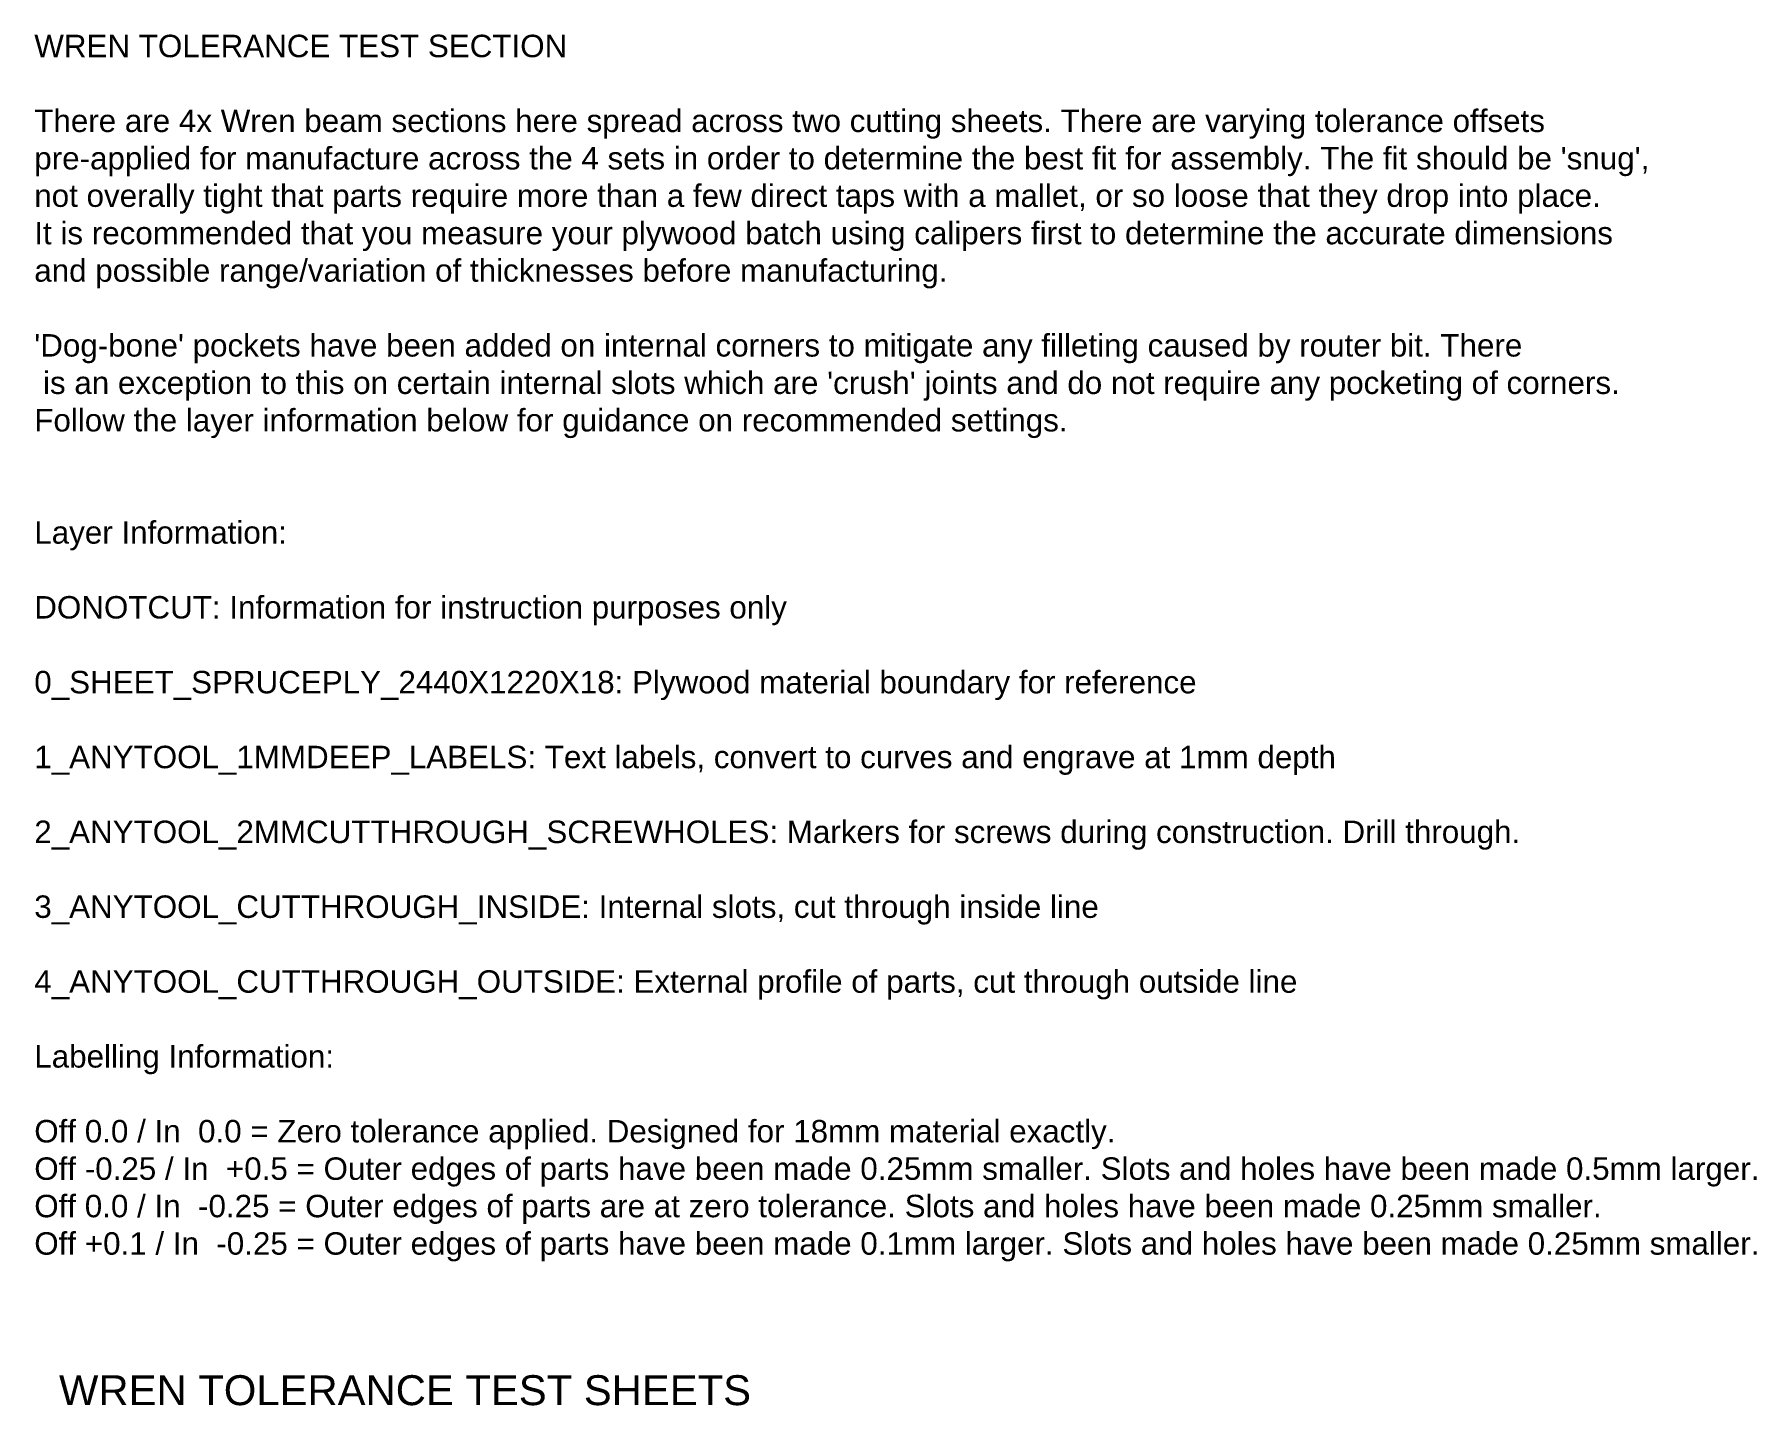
# Model space of a CAD drawing. Extents: x -22128 to -9685, y -9342 to 10157.
# Drawn here: x -22128 to -10618, y 995 to 10157 of the extents above; entities that cross this region are included whole.
import ezdxf

# ---------------------------------------------------------------- set-up
doc = ezdxf.new("R2010")
doc.units = 0
doc.header["$MEASUREMENT"] = 0
doc.layers.add('DONOTCUT', color=7, linetype='CONTINUOUS')

msp = doc.modelspace()

# ---------------------------------------------------------------- texts
at = {"layer": 'DONOTCUT', "attachment_point": 1}
for s, insert, char_height, width in [("\\fArial;WREN TOLERANCE TEST SECTION\\P\\PThere are 4x Wren beam sections here spread across two cutting sheets. There are varying tolerance offsets \\Ppre-applied for manufacture across the 4 sets in order to determine the best fit for assembly. The fit should be 'snug',\\Pnot overally tight that parts require more than a few direct taps with a mallet, or so loose that they drop into place.\\PIt is recommended that you measure your plywood batch using calipers first to determine the accurate dimensions\\Pand possible range/variation of thicknesses before manufacturing.\\P\\P'Dog-bone' pockets have been added on internal corners to mitigate any filleting caused by router bit. There\\P is an exception to this on certain internal slots which are 'crush' joints and do not require any pocketing of corners.\\PFollow the layer information below for guidance on recommended settings.\\P\\P\\PLayer Information:\\P\\PDONOTCUT: Information for instruction purposes only\\P\\P0_SHEET_SPRUCEPLY_2440X1220X18: Plywood material boundary for reference\\P\\P1_ANYTOOL_1MMDEEP_LABELS: Text labels, convert to curves and engrave at 1mm depth\\P\\P2_ANYTOOL_2MMCUTTHROUGH_SCREWHOLES: Markers for screws during construction. Drill through.\\P\\P3_ANYTOOL_CUTTHROUGH_INSIDE: Internal slots, cut through inside line\\P\\P4_ANYTOOL_CUTTHROUGH_OUTSIDE: External profile of parts, cut through outside line\\P\\PLabelling Information:\\P\\POff 0.0 / In  0.0 = Zero tolerance applied. Designed for 18mm material exactly.\\POff -0.25 / In  +0.5 = Outer edges of parts have been made 0.25mm smaller. Slots and holes have been made 0.5mm larger.\\POff 0.0 / In  -0.25 = Outer edges of parts are at zero tolerance. Slots and holes have been made 0.25mm smaller.\\POff +0.1 / In  -0.25 = Outer edges of parts have been made 0.1mm larger. Slots and holes have been made 0.25mm smaller.", (-22129, 10155), 150, 11576.2), ('\\fArial;WREN TOLERANCE TEST SHEETS', (-21964, 1198), 200, 4763.86)]:
    msp.add_mtext(s, dxfattribs=dict(at, insert=insert, char_height=char_height, width=width))

doc.saveas('drawing.dxf')
